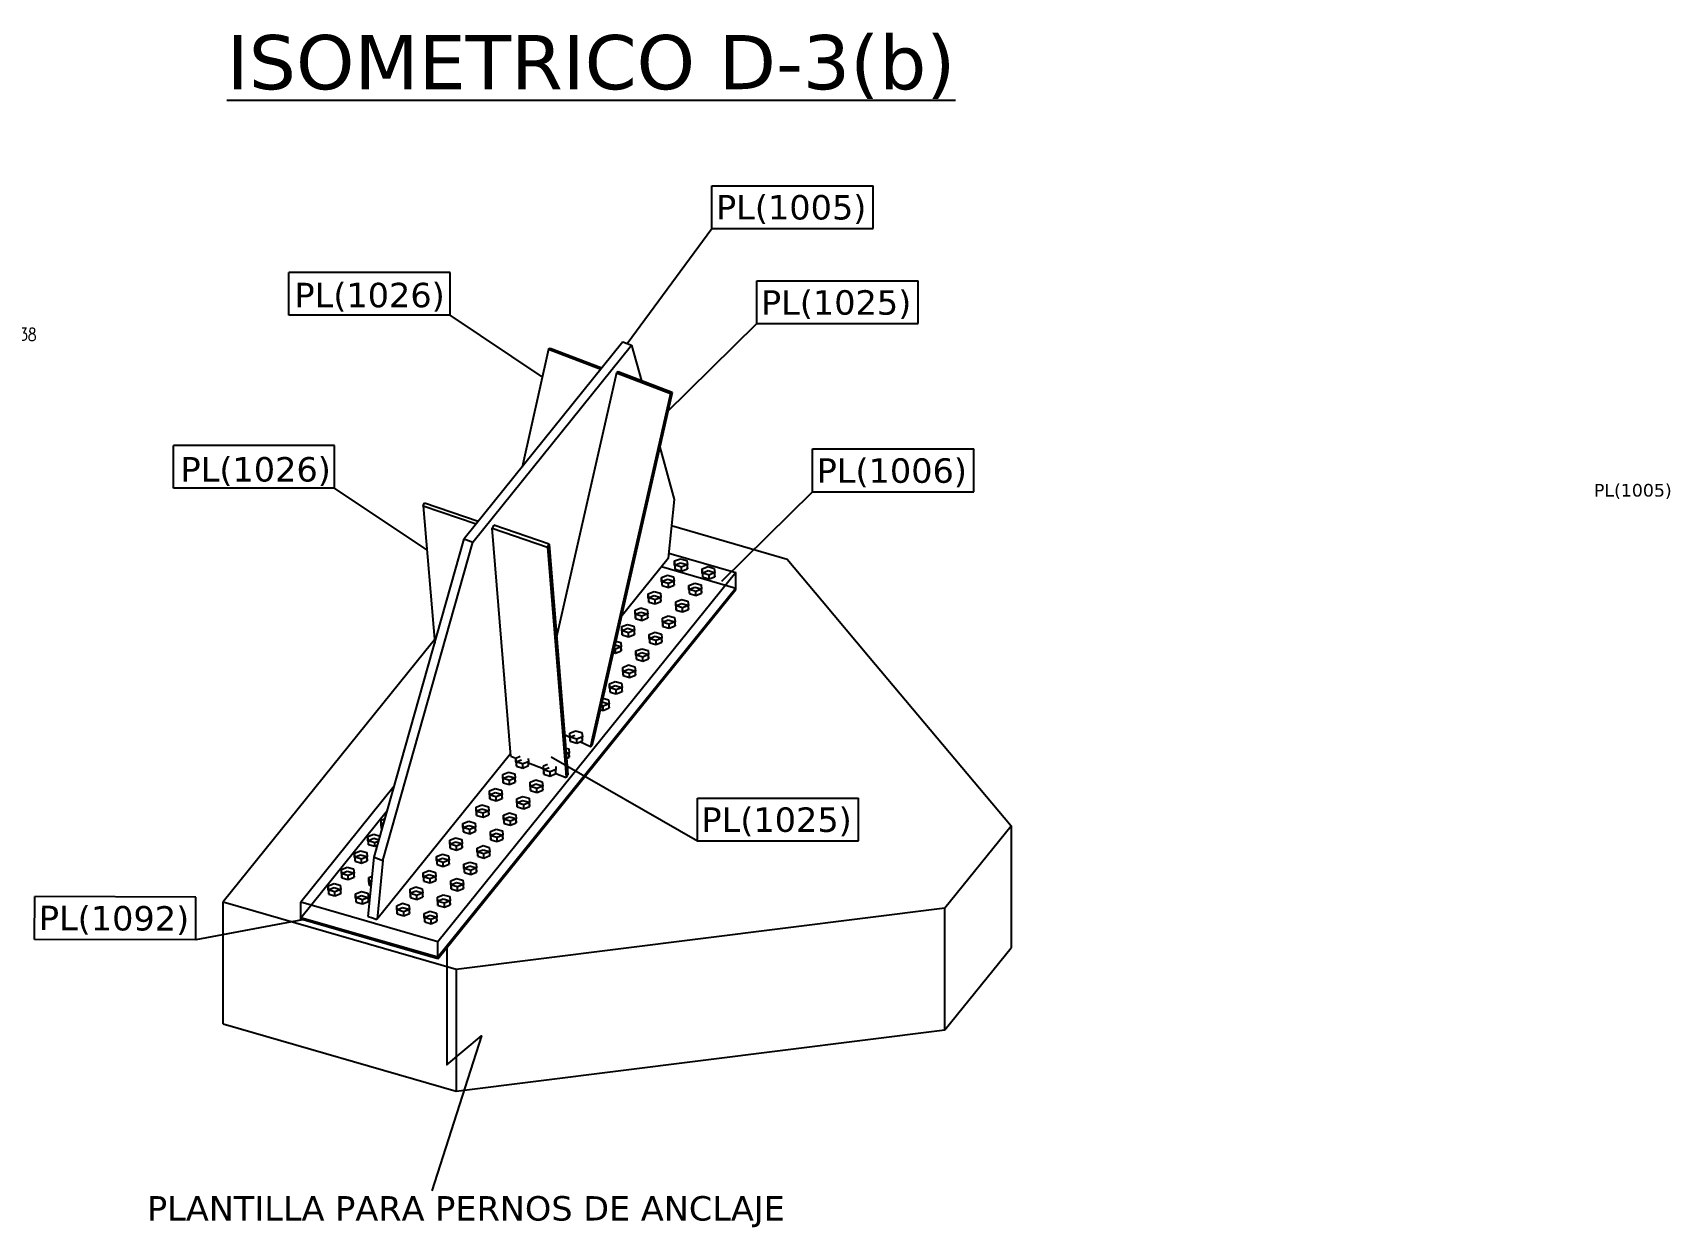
# Model space of a CAD drawing. Header units: millimetres. Extents: x 1541 to 289025, y -12015 to 47026.
# Drawn here: x 92795 to 101857, y 5973 to 12586 of the extents above; entities that cross this region are included whole.
import ezdxf
from ezdxf.enums import TextEntityAlignment as Align

# ---------------------------------------------------------------- set-up
doc = ezdxf.new("R2010")
doc.units = ezdxf.units.MM
doc.header["$LTSCALE"] = 0.1
for name, color, linetype in [('COTAS', 8, 'Continuous'), ('PLATINA', 5, 'Continuous'), ('TEXTO GENERAL', 3, 'Continuous'), ('TEXTO GENRAL', 3, 'Continuous')]:
    doc.layers.add(name, color=color, linetype=linetype)
doc.styles.add('CNI_COTAS', font='romans.shx', dxfattribs={"width": 0.8})
doc.styles.add('TEXTO GENERAL', font='verdana.ttf', dxfattribs={"height": 0.9})
doc.styles.add('VERDANA', font='verdana.ttf')
doc.dimstyles.new('1.3', dxfattribs={"dimscale": 0, "dimtxt": 50, "dimasz": 30, "dimexe": 4, "dimexo": 4, "dimgap": 9, "dimtad": 1, "dimdec": 0, "dimzin": 4, "dimdsep": 46, "dimtxsty": 'CNI_COTAS', "dimcen": 0, "dimclrd": 256, "dimclrt": 3, "dimadec": 0, "dimazin": 0, "dimtfac": 1, "dimtdec": 0, "dimtmove": 2, "dimatfit": 0, "dimfxl": 0.05, "dimtolj": 1, "dimtzin": 0, "dimarcsym": 0})

# ---------------------------------------------------------------- blocks, each defined once
blk = doc.blocks.new('Bolt-72233426-1631 - 1471')
at = {"color": 7, "linetype": 'Continuous'}
for p, q in [((4476, 12638), (4515, 12653)), ((4476, 12611), (4476, 12638)), ((4480, 12610), (4476, 12638)), ((4476, 12611), (4515, 12627)), ((4476, 12611), (4480, 12584)), ((4480, 12584), (4480, 12610)), ((4521, 12598), (4480, 12610)), ((4480, 12584), (4521, 12572)), ((4515, 12653), (4556, 12641)), ((4515, 12627), (4556, 12615)), ((4560, 12614), (4521, 12598)), ((4521, 12572), (4521, 12598)), ((4521, 12572), (4560, 12587)), ((4556, 12641), (4560, 12614)), ((4556, 12615), (4560, 12587)), ((4560, 12587), (4560, 12614)), ((4657, 12586), (4695, 12601)), ((4657, 12559), (4657, 12586)), ((4660, 12558), (4657, 12586)), ((4695, 12601), (4736, 12589)), ((4736, 12589), (4740, 12562)), ((4389, 12530), (4428, 12545)), ((4389, 12503), (4389, 12530)), ((4393, 12502), (4389, 12530)), ((4389, 12503), (4428, 12519)), ((4389, 12503), (4393, 12476)), ((4393, 12476), (4393, 12502)), ((4435, 12490), (4393, 12502)), ((4393, 12476), (4435, 12464)), ((4428, 12545), (4469, 12533)), ((4428, 12519), (4469, 12507)), ((4473, 12506), (4435, 12490)), ((4435, 12464), (4435, 12490)), ((4435, 12464), (4473, 12479)), ((4469, 12533), (4473, 12506)), ((4469, 12507), (4473, 12479)), ((4473, 12479), (4473, 12506)), ((4570, 12478), (4608, 12493)), ((4570, 12451), (4570, 12478)), ((4573, 12450), (4570, 12478)), ((4608, 12493), (4649, 12481)), ((4649, 12481), (4653, 12454)), ((4657, 12559), (4695, 12575)), ((4657, 12559), (4660, 12532)), ((4660, 12532), (4660, 12558)), ((4702, 12546), (4660, 12558)), ((4660, 12532), (4702, 12520)), ((4695, 12575), (4736, 12563)), ((4740, 12562), (4702, 12546)), ((4702, 12520), (4702, 12546)), ((4702, 12520), (4740, 12535)), ((4736, 12563), (4740, 12535)), ((4740, 12535), (4740, 12562)), ((4303, 12422), (4341, 12438)), ((4303, 12396), (4303, 12422)), ((4306, 12395), (4303, 12422)), ((4303, 12396), (4341, 12411)), ((4303, 12396), (4306, 12368)), ((4306, 12368), (4306, 12395)), ((4348, 12383), (4306, 12395)), ((4306, 12368), (4348, 12356)), ((4341, 12438), (4382, 12426)), ((4341, 12411), (4382, 12399)), ((4386, 12398), (4348, 12383)), ((4348, 12356), (4348, 12383)), ((4348, 12356), (4386, 12372)), ((4382, 12426), (4386, 12398)), ((4382, 12399), (4386, 12372)), ((4386, 12372), (4386, 12398)), ((4483, 12370), (4521, 12386)), ((4483, 12344), (4483, 12370)), ((4486, 12343), (4483, 12370)), ((4521, 12386), (4563, 12374)), ((4563, 12374), (4566, 12346)), ((4570, 12451), (4608, 12467)), ((4570, 12451), (4573, 12424)), ((4573, 12424), (4573, 12450)), ((4615, 12438), (4573, 12450)), ((4573, 12424), (4615, 12412)), ((4608, 12467), (4649, 12455)), ((4653, 12454), (4615, 12438)), ((4615, 12412), (4615, 12438)), ((4615, 12412), (4653, 12427)), ((4649, 12455), (4653, 12427)), ((4653, 12427), (4653, 12454)), ((4216, 12314), (4254, 12330)), ((4216, 12288), (4216, 12314)), ((4219, 12287), (4216, 12314)), ((4216, 12288), (4254, 12303)), ((4216, 12288), (4219, 12260)), ((4219, 12260), (4219, 12287)), ((4261, 12275), (4219, 12287)), ((4219, 12260), (4261, 12248)), ((4254, 12330), (4295, 12318)), ((4254, 12303), (4295, 12291)), ((4299, 12290), (4261, 12275)), ((4261, 12248), (4261, 12275)), ((4261, 12248), (4299, 12264)), ((4295, 12318), (4299, 12290)), ((4295, 12291), (4299, 12264)), ((4299, 12264), (4299, 12290)), ((4396, 12262), (4434, 12278)), ((4396, 12236), (4396, 12262)), ((4399, 12235), (4396, 12262)), ((4434, 12278), (4476, 12266)), ((4476, 12266), (4479, 12238)), ((4483, 12344), (4521, 12359)), ((4483, 12344), (4486, 12316)), ((4486, 12316), (4486, 12343)), ((4528, 12331), (4486, 12343)), ((4486, 12316), (4528, 12304)), ((4521, 12359), (4563, 12347)), ((4566, 12346), (4528, 12331)), ((4528, 12304), (4528, 12331)), ((4528, 12304), (4566, 12320)), ((4563, 12347), (4566, 12320)), ((4566, 12320), (4566, 12346)), ((4129, 12207), (4167, 12222)), ((4129, 12180), (4129, 12207)), ((4132, 12179), (4129, 12207)), ((4129, 12180), (4167, 12196)), ((4129, 12180), (4132, 12153)), ((4132, 12153), (4132, 12179)), ((4174, 12167), (4132, 12179)), ((4132, 12153), (4174, 12141)), ((4167, 12222), (4209, 12210)), ((4167, 12196), (4209, 12184)), ((4212, 12183), (4174, 12167)), ((4174, 12141), (4174, 12167)), ((4174, 12141), (4212, 12156)), ((4209, 12210), (4212, 12183)), ((4209, 12184), (4212, 12156)), ((4212, 12156), (4212, 12183)), ((4309, 12155), (4347, 12170)), ((4309, 12128), (4309, 12155)), ((4312, 12127), (4309, 12155)), ((4347, 12170), (4389, 12158)), ((4389, 12158), (4392, 12131)), ((4396, 12236), (4434, 12251)), ((4396, 12236), (4399, 12208)), ((4399, 12208), (4399, 12235)), ((4441, 12223), (4399, 12235)), ((4399, 12208), (4441, 12196)), ((4434, 12251), (4476, 12239)), ((4479, 12238), (4441, 12223)), ((4441, 12196), (4441, 12223)), ((4441, 12196), (4479, 12212)), ((4476, 12239), (4479, 12212)), ((4479, 12212), (4479, 12238)), ((4087, 12059), (4078, 12062)), ((4083, 12087), (4122, 12076)), ((4125, 12075), (4087, 12059)), ((4087, 12033), (4087, 12059)), ((4087, 12033), (4125, 12048)), ((4089, 12112), (4122, 12102)), ((4122, 12102), (4125, 12075)), ((4122, 12076), (4125, 12048)), ((4125, 12048), (4125, 12075)), ((4222, 12047), (4260, 12062)), ((4222, 12020), (4222, 12047)), ((4225, 12019), (4222, 12047)), ((4260, 12062), (4302, 12050)), ((4302, 12050), (4305, 12023)), ((4309, 12128), (4347, 12144)), ((4309, 12128), (4312, 12101)), ((4312, 12101), (4312, 12127)), ((4354, 12115), (4312, 12127)), ((4312, 12101), (4354, 12089)), ((4347, 12144), (4389, 12132)), ((4392, 12131), (4354, 12115)), ((4354, 12089), (4354, 12115)), ((4354, 12089), (4392, 12104)), ((4389, 12132), (4392, 12104)), ((4392, 12104), (4392, 12131)), ((4072, 12037), (4087, 12033)), ((4135, 11939), (4173, 11955)), ((4135, 11913), (4135, 11939)), ((4139, 11911), (4135, 11939)), ((4173, 11955), (4215, 11943)), ((4215, 11943), (4218, 11915)), ((4222, 12020), (4260, 12036)), ((4222, 12020), (4225, 11993)), ((4225, 11993), (4225, 12019)), ((4267, 12007), (4225, 12019)), ((4225, 11993), (4267, 11981)), ((4260, 12036), (4302, 12024)), ((4305, 12023), (4267, 12007)), ((4267, 11981), (4267, 12007)), ((4267, 11981), (4305, 11996)), ((4302, 12024), (4305, 11996)), ((4305, 11996), (4305, 12023)), ((4048, 11831), (4086, 11847)), ((4048, 11805), (4048, 11831)), ((4052, 11804), (4048, 11831)), ((4086, 11847), (4128, 11835)), ((4128, 11835), (4131, 11807)), ((4135, 11913), (4173, 11928)), ((4135, 11913), (4139, 11885)), ((4139, 11885), (4139, 11911)), ((4180, 11899), (4139, 11911)), ((4139, 11885), (4180, 11873)), ((4173, 11928), (4215, 11916)), ((4218, 11915), (4180, 11899)), ((4180, 11873), (4180, 11899)), ((4180, 11873), (4218, 11889)), ((4215, 11916), (4218, 11889)), ((4218, 11889), (4218, 11915)), ((4004, 11738), (4041, 11727)), ((4041, 11727), (4045, 11699)), ((4048, 11805), (4086, 11820)), ((4048, 11805), (4052, 11777)), ((4052, 11777), (4052, 11804)), ((4093, 11792), (4052, 11804)), ((4052, 11777), (4093, 11765)), ((4086, 11820), (4128, 11808)), ((4131, 11807), (4093, 11792)), ((4093, 11765), (4093, 11792)), ((4093, 11765), (4131, 11781)), ((4128, 11808), (4131, 11781)), ((4131, 11781), (4131, 11807)), ((3987, 11663), (4006, 11657)), ((4006, 11684), (3993, 11688)), ((3998, 11712), (4000, 11713)), ((4000, 11713), (4041, 11701)), ((4045, 11699), (4006, 11684)), ((4006, 11657), (4006, 11684)), ((4006, 11657), (4045, 11673)), ((4041, 11701), (4045, 11673)), ((4045, 11673), (4045, 11699)), ((3788, 11508), (3826, 11523)), ((3788, 11481), (3788, 11508)), ((3791, 11480), (3788, 11508)), ((3826, 11523), (3867, 11511)), ((3867, 11511), (3871, 11484)), ((3761, 11409), (3781, 11404)), ((3781, 11404), (3784, 11376)), ((3788, 11481), (3820, 11495)), ((3788, 11481), (3791, 11454)), ((3791, 11454), (3791, 11480)), ((3833, 11468), (3791, 11480)), ((3791, 11454), (3833, 11442)), ((3871, 11484), (3833, 11468)), ((3833, 11442), (3833, 11468)), ((3833, 11442), (3871, 11457)), ((3871, 11457), (3868, 11481)), ((3871, 11457), (3871, 11484)), ((3434, 11344), (3462, 11356)), ((3434, 11318), (3434, 11344)), ((3437, 11317), (3434, 11344)), ((3434, 11318), (3471, 11333)), ((3434, 11318), (3437, 11290)), ((3437, 11290), (3437, 11317)), ((3479, 11305), (3437, 11317)), ((3437, 11290), (3479, 11278)), ((3517, 11320), (3479, 11305)), ((3479, 11278), (3479, 11305)), ((3479, 11278), (3517, 11294)), ((3514, 11341), (3517, 11320)), ((3517, 11294), (3514, 11321)), ((3517, 11294), (3517, 11320)), ((3614, 11292), (3642, 11304)), ((3614, 11266), (3614, 11292)), ((3617, 11265), (3614, 11292)), ((3695, 11289), (3697, 11268)), ((3763, 11382), (3781, 11377)), ((3784, 11376), (3764, 11368)), ((3766, 11342), (3784, 11350)), ((3781, 11377), (3784, 11350)), ((3784, 11350), (3784, 11376)), ((3347, 11236), (3385, 11252)), ((3347, 11210), (3347, 11236)), ((3350, 11209), (3347, 11236)), ((3347, 11210), (3385, 11226)), ((3347, 11210), (3350, 11182)), ((3350, 11182), (3350, 11209)), ((3392, 11197), (3350, 11209)), ((3350, 11182), (3392, 11170)), ((3385, 11252), (3427, 11240)), ((3385, 11226), (3427, 11214)), ((3430, 11212), (3392, 11197)), ((3392, 11170), (3392, 11197)), ((3392, 11170), (3430, 11186)), ((3427, 11240), (3430, 11212)), ((3427, 11214), (3430, 11186)), ((3430, 11186), (3430, 11212)), ((3527, 11185), (3565, 11200)), ((3527, 11158), (3527, 11185)), ((3530, 11157), (3527, 11185)), ((3565, 11200), (3607, 11188)), ((3607, 11188), (3610, 11160)), ((3614, 11266), (3652, 11281)), ((3614, 11266), (3617, 11238)), ((3617, 11238), (3617, 11265)), ((3659, 11253), (3617, 11265)), ((3617, 11238), (3659, 11226)), ((3697, 11268), (3659, 11253)), ((3659, 11226), (3659, 11253)), ((3659, 11226), (3697, 11242)), ((3697, 11242), (3694, 11269)), ((3697, 11242), (3697, 11268)), ((3260, 11129), (3298, 11144)), ((3260, 11102), (3260, 11129)), ((3263, 11101), (3260, 11129)), ((3260, 11102), (3298, 11118)), ((3260, 11102), (3263, 11075)), ((3263, 11075), (3263, 11101)), ((3305, 11089), (3263, 11101)), ((3263, 11075), (3305, 11063)), ((3298, 11144), (3340, 11132)), ((3298, 11118), (3340, 11106)), ((3343, 11105), (3305, 11089)), ((3305, 11063), (3305, 11089)), ((3305, 11063), (3343, 11078)), ((3340, 11132), (3343, 11105)), ((3340, 11106), (3343, 11078)), ((3343, 11078), (3343, 11105)), ((3440, 11077), (3478, 11092)), ((3440, 11050), (3440, 11077)), ((3443, 11049), (3440, 11077)), ((3478, 11092), (3520, 11080)), ((3520, 11080), (3523, 11053)), ((3527, 11158), (3565, 11174)), ((3527, 11158), (3530, 11131)), ((3530, 11131), (3530, 11157)), ((3572, 11145), (3530, 11157)), ((3530, 11131), (3572, 11118)), ((3565, 11174), (3607, 11162)), ((3610, 11160), (3572, 11145)), ((3572, 11118), (3572, 11145)), ((3572, 11118), (3610, 11134)), ((3607, 11162), (3610, 11134)), ((3610, 11134), (3610, 11160)), ((3173, 11021), (3211, 11036)), ((3173, 10994), (3173, 11021)), ((3176, 10993), (3173, 11021)), ((3173, 10994), (3211, 11010)), ((3173, 10994), (3176, 10967)), ((3176, 10967), (3176, 10993)), ((3218, 10981), (3176, 10993)), ((3176, 10967), (3218, 10955)), ((3211, 11036), (3253, 11024)), ((3211, 11010), (3253, 10998)), ((3256, 10997), (3218, 10981)), ((3218, 10955), (3218, 10981)), ((3218, 10955), (3256, 10970)), ((3253, 11024), (3256, 10997)), ((3253, 10998), (3256, 10970)), ((3256, 10970), (3256, 10997)), ((3353, 10969), (3391, 10984)), ((3353, 10942), (3353, 10969)), ((3357, 10941), (3353, 10969)), ((3391, 10984), (3433, 10972)), ((3433, 10972), (3436, 10945)), ((3440, 11050), (3478, 11066)), ((3440, 11050), (3443, 11023)), ((3443, 11023), (3443, 11049)), ((3485, 11037), (3443, 11049)), ((3443, 11023), (3485, 11011)), ((3478, 11066), (3520, 11054)), ((3523, 11053), (3485, 11037)), ((3485, 11011), (3485, 11037)), ((3485, 11011), (3523, 11026)), ((3520, 11054), (3523, 11026)), ((3523, 11026), (3523, 11053)), ((2549, 10935), (2575, 10946)), ((2549, 10909), (2549, 10935)), ((2552, 10908), (2549, 10935)), ((2566, 10916), (2549, 10909)), ((2552, 10881), (2549, 10909)), ((2552, 10881), (2552, 10908)), ((2563, 10905), (2552, 10908)), ((2556, 10880), (2552, 10881)), ((3086, 10913), (3124, 10929)), ((3086, 10887), (3086, 10913)), ((3090, 10886), (3086, 10913)), ((3086, 10887), (3124, 10902)), ((3086, 10887), (3090, 10859)), ((3090, 10859), (3090, 10886)), ((3131, 10874), (3090, 10886)), ((3090, 10859), (3131, 10847)), ((3124, 10929), (3166, 10917)), ((3124, 10902), (3166, 10890)), ((3169, 10889), (3131, 10874)), ((3131, 10847), (3131, 10874)), ((3131, 10847), (3169, 10863)), ((3166, 10917), (3169, 10889)), ((3166, 10890), (3169, 10863)), ((3169, 10863), (3169, 10889)), ((3266, 10861), (3304, 10877)), ((3266, 10835), (3266, 10861)), ((3270, 10834), (3266, 10861)), ((3304, 10877), (3346, 10865)), ((3346, 10865), (3349, 10837)), ((3353, 10942), (3391, 10958)), ((3353, 10942), (3357, 10915)), ((3357, 10915), (3357, 10941)), ((3398, 10929), (3357, 10941)), ((3357, 10915), (3398, 10903)), ((3391, 10958), (3433, 10946)), ((3436, 10945), (3398, 10929)), ((3398, 10903), (3398, 10929)), ((3398, 10903), (3436, 10918)), ((3433, 10946), (3436, 10918)), ((3436, 10918), (3436, 10945)), ((2462, 10828), (2500, 10843)), ((2462, 10801), (2462, 10828)), ((2465, 10800), (2462, 10828)), ((2462, 10801), (2500, 10817)), ((2462, 10801), (2465, 10774)), ((2465, 10774), (2465, 10800)), ((2507, 10788), (2465, 10800)), ((2507, 10762), (2465, 10774)), ((2500, 10843), (2542, 10831)), ((2500, 10817), (2535, 10806)), ((2533, 10799), (2507, 10788)), ((2507, 10762), (2507, 10788)), ((2525, 10769), (2507, 10762)), ((2542, 10831), (2542, 10830)), ((2999, 10805), (3037, 10821)), ((2999, 10779), (2999, 10805)), ((3003, 10778), (2999, 10805)), ((2999, 10779), (3037, 10794)), ((2999, 10779), (3003, 10751)), ((3003, 10751), (3003, 10778)), ((3044, 10766), (3003, 10778)), ((3003, 10751), (3044, 10739)), ((3037, 10821), (3079, 10809)), ((3037, 10794), (3079, 10782)), ((3082, 10781), (3044, 10766)), ((3044, 10739), (3044, 10766)), ((3044, 10739), (3082, 10755)), ((3079, 10809), (3082, 10781)), ((3079, 10782), (3082, 10755)), ((3082, 10755), (3082, 10781)), ((3179, 10753), (3218, 10769)), ((3179, 10727), (3179, 10753)), ((3183, 10726), (3179, 10753)), ((3218, 10769), (3259, 10757)), ((3259, 10757), (3263, 10729)), ((3266, 10835), (3304, 10850)), ((3266, 10835), (3270, 10807)), ((3270, 10807), (3270, 10834)), ((3311, 10822), (3270, 10834)), ((3270, 10807), (3311, 10795)), ((3304, 10850), (3346, 10838)), ((3349, 10837), (3311, 10822)), ((3311, 10795), (3311, 10822)), ((3311, 10795), (3349, 10811)), ((3346, 10838), (3349, 10811)), ((3349, 10811), (3349, 10837)), ((2375, 10720), (2413, 10735)), ((2375, 10693), (2375, 10720)), ((2379, 10692), (2375, 10720)), ((2375, 10693), (2413, 10709)), ((2375, 10693), (2379, 10666)), ((2379, 10666), (2379, 10692)), ((2420, 10680), (2379, 10692)), ((2379, 10666), (2420, 10654)), ((2413, 10735), (2455, 10723)), ((2413, 10709), (2455, 10697)), ((2458, 10696), (2420, 10680)), ((2420, 10654), (2420, 10680)), ((2420, 10654), (2458, 10669)), ((2455, 10723), (2458, 10696)), ((2455, 10697), (2458, 10669)), ((2458, 10669), (2458, 10696)), ((2912, 10698), (2951, 10713)), ((2912, 10671), (2912, 10698)), ((2916, 10670), (2912, 10698)), ((2912, 10671), (2951, 10687)), ((2912, 10671), (2916, 10644)), ((2916, 10644), (2916, 10670)), ((2957, 10658), (2916, 10670)), ((2916, 10644), (2957, 10632)), ((2951, 10713), (2992, 10701)), ((2951, 10687), (2992, 10675)), ((2996, 10674), (2957, 10658)), ((2957, 10632), (2957, 10658)), ((2957, 10632), (2996, 10647)), ((2992, 10701), (2996, 10674)), ((2992, 10675), (2996, 10647)), ((2996, 10647), (2996, 10674)), ((3093, 10646), (3131, 10661)), ((3093, 10619), (3093, 10646)), ((3096, 10618), (3093, 10646)), ((3131, 10661), (3172, 10649)), ((3172, 10649), (3176, 10622)), ((3179, 10727), (3218, 10742)), ((3179, 10727), (3183, 10699)), ((3183, 10699), (3183, 10726)), ((3224, 10714), (3183, 10726)), ((3183, 10699), (3224, 10687)), ((3218, 10742), (3259, 10730)), ((3263, 10729), (3224, 10714)), ((3224, 10687), (3224, 10714)), ((3224, 10687), (3263, 10703)), ((3259, 10730), (3263, 10703)), ((3263, 10703), (3263, 10729)), ((2288, 10612), (2326, 10628)), ((2288, 10586), (2288, 10612)), ((2292, 10584), (2288, 10612)), ((2288, 10586), (2326, 10601)), ((2288, 10586), (2292, 10558)), ((2292, 10558), (2292, 10584)), ((2333, 10572), (2292, 10584)), ((2292, 10558), (2333, 10546)), ((2326, 10628), (2368, 10616)), ((2326, 10601), (2368, 10589)), ((2371, 10588), (2333, 10572)), ((2333, 10546), (2333, 10572)), ((2333, 10546), (2371, 10562)), ((2368, 10616), (2371, 10588)), ((2368, 10589), (2371, 10562)), ((2371, 10562), (2371, 10588)), ((2468, 10560), (2491, 10569)), ((2468, 10534), (2468, 10560)), ((2472, 10532), (2468, 10560)), ((2468, 10534), (2488, 10542)), ((2825, 10590), (2864, 10605)), ((2825, 10563), (2825, 10590)), ((2829, 10562), (2825, 10590)), ((2825, 10563), (2864, 10579)), ((2825, 10563), (2829, 10536)), ((2829, 10536), (2829, 10562)), ((2871, 10550), (2829, 10562)), ((2829, 10536), (2871, 10524)), ((2864, 10605), (2905, 10593)), ((2864, 10579), (2905, 10567)), ((2909, 10566), (2871, 10550)), ((2871, 10524), (2871, 10550)), ((2871, 10524), (2909, 10539)), ((2905, 10593), (2909, 10566)), ((2905, 10567), (2909, 10539)), ((2909, 10539), (2909, 10566)), ((3006, 10538), (3044, 10553)), ((3006, 10511), (3006, 10538)), ((3009, 10510), (3006, 10538)), ((3044, 10553), (3085, 10541)), ((3085, 10541), (3089, 10514)), ((3093, 10619), (3131, 10635)), ((3093, 10619), (3096, 10592)), ((3096, 10592), (3096, 10618)), ((3138, 10606), (3096, 10618)), ((3096, 10592), (3138, 10580)), ((3131, 10635), (3172, 10623)), ((3176, 10622), (3138, 10606)), ((3138, 10580), (3138, 10606)), ((3138, 10580), (3176, 10595)), ((3172, 10623), (3176, 10595)), ((3176, 10595), (3176, 10622)), ((2201, 10504), (2240, 10520)), ((2201, 10478), (2201, 10504)), ((2205, 10477), (2201, 10504)), ((2201, 10478), (2240, 10493)), ((2201, 10478), (2205, 10450)), ((2205, 10450), (2205, 10477)), ((2246, 10465), (2205, 10477)), ((2205, 10450), (2246, 10438)), ((2240, 10520), (2281, 10508)), ((2240, 10493), (2281, 10481)), ((2285, 10480), (2246, 10465)), ((2246, 10438), (2246, 10465)), ((2246, 10438), (2285, 10454)), ((2281, 10508), (2285, 10480)), ((2281, 10481), (2285, 10454)), ((2285, 10454), (2285, 10480)), ((2381, 10452), (2420, 10468)), ((2381, 10426), (2381, 10452)), ((2385, 10425), (2381, 10452)), ((2381, 10426), (2420, 10441)), ((2420, 10468), (2461, 10456)), ((2420, 10441), (2461, 10429)), ((2465, 10428), (2427, 10413)), ((2461, 10456), (2465, 10428)), ((2461, 10429), (2465, 10402)), ((2465, 10402), (2465, 10428)), ((2472, 10506), (2468, 10534)), ((2472, 10506), (2472, 10532)), ((2487, 10528), (2472, 10532)), ((2484, 10502), (2472, 10506)), ((2739, 10482), (2777, 10498)), ((2739, 10456), (2739, 10482)), ((2742, 10454), (2739, 10482)), ((2739, 10456), (2777, 10471)), ((2739, 10456), (2742, 10428)), ((2742, 10428), (2742, 10454)), ((2784, 10442), (2742, 10454)), ((2742, 10428), (2784, 10416)), ((2777, 10498), (2818, 10486)), ((2777, 10471), (2818, 10459)), ((2822, 10458), (2784, 10442)), ((2784, 10416), (2784, 10442)), ((2784, 10416), (2822, 10432)), ((2818, 10486), (2822, 10458)), ((2818, 10459), (2822, 10432)), ((2822, 10432), (2822, 10458)), ((2919, 10430), (2957, 10446)), ((2919, 10404), (2919, 10430)), ((2922, 10402), (2919, 10430)), ((2957, 10446), (2999, 10434)), ((2999, 10434), (3002, 10406)), ((3006, 10511), (3044, 10527)), ((3006, 10511), (3009, 10484)), ((3009, 10484), (3009, 10510)), ((3051, 10498), (3009, 10510)), ((3009, 10484), (3051, 10472)), ((3044, 10527), (3085, 10515)), ((3089, 10514), (3051, 10498)), ((3051, 10472), (3051, 10498)), ((3051, 10472), (3089, 10487)), ((3085, 10515), (3089, 10487)), ((3089, 10487), (3089, 10514)), ((2381, 10426), (2385, 10398)), ((2385, 10398), (2385, 10425)), ((2427, 10413), (2385, 10425)), ((2385, 10398), (2427, 10386)), ((2427, 10386), (2427, 10413)), ((2427, 10386), (2465, 10402)), ((2652, 10374), (2690, 10390)), ((2652, 10348), (2652, 10374)), ((2655, 10347), (2652, 10374)), ((2652, 10348), (2690, 10363)), ((2652, 10348), (2655, 10320)), ((2655, 10320), (2655, 10347)), ((2697, 10335), (2655, 10347)), ((2690, 10390), (2731, 10378)), ((2690, 10363), (2731, 10351)), ((2735, 10350), (2697, 10335)), ((2697, 10308), (2697, 10335)), ((2697, 10308), (2735, 10324)), ((2731, 10378), (2735, 10350)), ((2731, 10351), (2735, 10324)), ((2735, 10324), (2735, 10350)), ((2832, 10322), (2870, 10338)), ((2832, 10296), (2832, 10322)), ((2835, 10295), (2832, 10322)), ((2870, 10338), (2912, 10326)), ((2912, 10326), (2915, 10298)), ((2919, 10404), (2957, 10419)), ((2919, 10404), (2922, 10376)), ((2922, 10376), (2922, 10402)), ((2964, 10390), (2922, 10402)), ((2922, 10376), (2964, 10364)), ((2957, 10419), (2999, 10407)), ((3002, 10406), (2964, 10390)), ((2964, 10364), (2964, 10390)), ((2964, 10364), (3002, 10380)), ((2999, 10407), (3002, 10380)), ((3002, 10380), (3002, 10406)), ((2655, 10320), (2697, 10308)), ((2832, 10296), (2870, 10311)), ((2832, 10296), (2835, 10268)), ((2835, 10268), (2835, 10295)), ((2877, 10283), (2835, 10295)), ((2835, 10268), (2877, 10256)), ((2870, 10311), (2912, 10299)), ((2915, 10298), (2877, 10283)), ((2877, 10256), (2877, 10283)), ((2877, 10256), (2915, 10272)), ((2912, 10299), (2915, 10272)), ((2915, 10272), (2915, 10298))]:
    blk.add_line(p, q, dxfattribs=at)
blk = doc.blocks.new('*D1932')
at = {"layer": 'COTAS', "color": 0, "lineweight": -2, "transparency": 16777216}
for p, q in [((91573.9, 11886.3), (92723.9, 11886.3)), ((92542.9, 9948.3), (92723.9, 9948.3))]:
    blk.add_line(p, q, dxfattribs=at)
at = {"layer": 'COTAS', "lineweight": -2, "transparency": 16777216}
for p, q in [((92719.9, 11856.3), (92719.9, 10961.3)), ((92719.9, 9978.3), (92719.9, 10873.3))]:
    blk.add_line(p, q, dxfattribs=at)
at = {"layer": 'COTAS', "transparency": 16777216}
for points in [[(92714.9, 11856.3), (92724.9, 11856.3), (92719.9, 11886.3)], [(92714.9, 9978.3), (92724.9, 9978.3), (92719.9, 9948.3)]]:
    blk.add_solid(points, dxfattribs=at)
at = {"layer": 'Defpoints', "color": 0, "transparency": 16777216}
for p in [(91569.9, 11886.3), (92538.9, 9948.3), (92719.9, 9948.3)]:
    blk.add_point(p, dxfattribs=at)
at = {"layer": 'COTAS', "color": 3, "transparency": 16777216, "insert": (92719.9, 10917.3), "char_height": 70, "attachment_point": 5, "rotation": 359, "style": 'CNI_COTAS'}
blk.add_mtext('\\A1;1938', dxfattribs=at)
blk = doc.blocks.new('A$Cc6e462f4')
at = {"color": 7, "linetype": 'Continuous'}
for p, q in [((96553.8, 11502.5), (96553.8, 11739.2)), ((96553.8, 11739.2), (97445.6, 11739.2)), ((97445.6, 11502.5), (97445.6, 11739.2)), ((96085, 10864.9), (96553.8, 11502.5)), ((96553.8, 11502.5), (97445.6, 11502.5)), ((95104.5, 11258.3), (94212.7, 11258.3)), ((94212.7, 11021.7), (94212.7, 11258.3)), ((95104.5, 11021.7), (95104.5, 11258.3)), ((96802.5, 10975.7), (96802.5, 11212.3)), ((96802.5, 11212.3), (97694.3, 11212.3)), ((97694.3, 10975.7), (97694.3, 11212.3)), ((95104.5, 11021.7), (94212.7, 11021.7)), ((95615, 10680.6), (95104.5, 11021.7)), ((96300.2, 10481.1), (96802.5, 10975.7)), ((96802.5, 10975.7), (97694.3, 10975.7)), ((94465.1, 10301.1), (93573.3, 10301.1)), ((93573.3, 10064.4), (93573.3, 10301.1)), ((94465.1, 10064.4), (94465.1, 10301.1)), ((97110.6, 10044.9), (97110.6, 10281.5)), ((97110.6, 10281.5), (98002.4, 10281.5)), ((98002.4, 10044.9), (98002.4, 10281.5)), ((94465.1, 10064.4), (93573.3, 10064.4)), ((94975.6, 9723.3), (94465.1, 10064.4)), ((96608.3, 9550.3), (97110.6, 10044.9)), ((97110.6, 10044.9), (98002.4, 10044.9)), ((95664, 8576.6), (96473.1, 8112.5)), ((96473.1, 8112.5), (96473.1, 8349.2)), ((96473.1, 8349.2), (97365, 8349.2)), ((97365, 8112.5), (97365, 8349.2)), ((96473.1, 8112.5), (97365, 8112.5)), ((92805.1, 7566.8), (92805.9, 7803.4)), ((93697.7, 7800.3), (92805.9, 7803.4)), ((93696.9, 7563.7), (93697.7, 7800.3)), ((94288, 7675.4), (93696.9, 7563.7)), ((93696.9, 7563.7), (92805.1, 7566.8))]:
    blk.add_line(p, q, dxfattribs=at)
at = {"color": 2, "linetype": 'Continuous'}
for p, q in [((96329.6, 9857.2), (96969.9, 9672.4)), ((96969.9, 9672.4), (97163.7, 9441.4)), ((97163.7, 9441.4), (97420.3, 9135.4)), ((94962.7, 9156.2), (93848.1, 7773.6)), ((95017.8, 9224.6), (94962.7, 9156.2)), ((97420.3, 9135.4), (98209.3, 8194.8)), ((97843.1, 7740.5), (98209.3, 8194.8)), ((98209.3, 8194.8), (98209.3, 7519.4)), ((93848.1, 7773.6), (95138.9, 7401.1)), ((93848.1, 7098.2), (93848.1, 7773.6)), ((95138.9, 7401.1), (97843.1, 7740.5)), ((97843.1, 7065.1), (97843.1, 7740.5)), ((97843.1, 7065.1), (98209.3, 7519.4)), ((95138.9, 7401.1), (95138.9, 6725.7)), ((93848.1, 7098.2), (95138.9, 6725.7)), ((95138.9, 6725.7), (97843.1, 7065.1))]:
    blk.add_line(p, q, dxfattribs=at)
at = {"color": 7, "linetype": 'Continuous'}
blk.add_lwpolyline([(95087, 7521.2), (95087, 6871.4), (95279.1, 7032.7), (95003.1, 6175.3)], dxfattribs=at)
at = {"layer": 'PLATINA', "linetype": 'Continuous'}
for p, q in [((96060.8, 10873.8), (95181.9, 9783.5)), ((95230.3, 9765.7), (96109.3, 10856)), ((95649.4, 10833.6), (95502.8, 10181.5)), ((95649.4, 10833.6), (95658.1, 10839.6)), ((95649.4, 10833.6), (95939.2, 10722.8)), ((95658.1, 10839.6), (95944.9, 10729.9)), ((96060.8, 10873.8), (96109.3, 10856)), ((96109.3, 10856), (96163.3, 10659.5)), ((96025.7, 10702.8), (95694.2, 9241.4)), ((96034.5, 10708.8), (96025.7, 10702.8)), ((96025.7, 10702.8), (96324.6, 10588.6)), ((96333.3, 10594.6), (96034.5, 10708.8)), ((96324.6, 10588.6), (95889.4, 8670.1)), ((96333.3, 10594.6), (95899.4, 8681.9)), ((96324.6, 10588.6), (96333.3, 10594.6)), ((96260.6, 10306.3), (96264.6, 10291.6)), ((96264.6, 10291.6), (96344.2, 10002.4)), ((94954.9, 9967.3), (94963.7, 9983.1)), ((94963.7, 9983.1), (95260.7, 9881.2)), ((96344.2, 10002.4), (96311.5, 9677.2)), ((94954.9, 9967.3), (95019.3, 9207.4)), ((94954.9, 9967.3), (95248.8, 9866.5)), ((95346, 9859.7), (95337.3, 9844)), ((95440.3, 8581.7), (95337.3, 9844)), ((95337.3, 9844), (95643.5, 9738.8)), ((95652.3, 9754.6), (95346, 9859.7)), ((94684.4, 8021.2), (95181.9, 9783.5)), ((94732.8, 8003.5), (95230.3, 9765.7)), ((95181.9, 9783.5), (95230.3, 9765.7)), ((95643.5, 9738.8), (95652.3, 9754.6)), ((95643.5, 9738.8), (95745.4, 8490.8)), ((95652.3, 9754.6), (95754.5, 8502.8)), ((96314.3, 9704.4), (96685.1, 9597.4)), ((96311.4, 9675.4), (96041.5, 9340.6)), ((96274.8, 9630.1), (96685.1, 9511.6)), ((96311.5, 9677.2), (96311.4, 9675.4)), ((96685.1, 9597.4), (95037.1, 7553.1)), ((96685.1, 9511.6), (96685.1, 9597.4)), ((95037.1, 7467.3), (96685.1, 9511.6)), ((96685.1, 9511.6), (95037.1, 7467.3)), ((95037.1, 7459.2), (96685.1, 9503.5)), ((96685.1, 9503.5), (96685.1, 9511.6)), ((95767.2, 8685.1), (95738.5, 8698.4)), ((95880.9, 8632.7), (95821.9, 8659.9)), ((95889.4, 8670.1), (95880.9, 8632.7)), ((95880.9, 8632.7), (95889.6, 8638.6)), ((95899.4, 8681.9), (95889.6, 8638.6)), ((95439.3, 8593.7), (94700, 7676.5)), ((95440.3, 8581.7), (95469.2, 8570.5)), ((95538.9, 8543.5), (95620.6, 8511.8)), ((95690.7, 8484.7), (95747.7, 8462.6)), ((95745.4, 8490.8), (95747.7, 8462.6)), ((95747.7, 8462.6), (95756.5, 8478.3)), ((95754.5, 8502.8), (95756.5, 8478.3)), ((94795.3, 8414.2), (94277.8, 7772.2)), ((94277.8, 7686.5), (94758, 8282.2)), ((94651.5, 7694.2), (94684.4, 8021.2)), ((94684.4, 8021.2), (94732.8, 8003.5)), ((94732.8, 8003.5), (94700.1, 7678.3)), ((95037.1, 7553.1), (94277.8, 7772.2)), ((94277.8, 7686.5), (94277.8, 7772.2)), ((95037.1, 7467.3), (94277.8, 7686.5)), ((94277.8, 7678.3), (94277.8, 7686.5)), ((95037.1, 7467.3), (94277.8, 7686.5)), ((95037.1, 7459.2), (94277.8, 7678.3)), ((94651.5, 7694.2), (94675.8, 7685.4)), ((94675.8, 7685.4), (94700, 7676.5)), ((94700.1, 7678.3), (94700, 7676.5)), ((95037.1, 7467.3), (95037.1, 7553.1)), ((95037.1, 7459.2), (95037.1, 7467.3))]:
    blk.add_line(p, q, dxfattribs=at)
at = {"layer": 'PLATINA', "linetype": 'Continuous', "xscale": 0.842982806207184, "yscale": 0.842982806207184, "zscale": 0.842982806207184}
blk.add_blockref('Bolt-72233426-1631 - 1471', (92574.2, -992.2), dxfattribs=at)
at = {"layer": 'TEXTO GENERAL', "color": 3}
for s, height, style, p in [('PL(1005)', 135.22, 'VERDANA', (96576.2, 11552)), ('PL(1026)', 135.22, 'VERDANA', (94243.1, 11066.2)), ('PL(1025)', 135.22, 'VERDANA', (96824.9, 11025.2)), ('PL(1026)', 135.22, 'VERDANA', (93612.6, 10101.4)), ('PL(1006)', 135.22, 'VERDANA', (97133, 10094.4)), ('PL(1005)', 70, 'TEXTO GENERAL', (101434.8, 10018)), ('PL(1025)', 135.22, 'VERDANA', (96495.5, 8162)), ('PLANTILLA PARA PERNOS DE ANCLAJE', 135.216, 'VERDANA', (93427.2, 6010.1))]:
    blk.add_text(s, height=height, dxfattribs=dict(at, style=style)).set_placement(p)
at = {"layer": 'TEXTO GENERAL', "color": 3, "style": 'VERDANA'}
blk.add_text('PL(1092)', height=135.22, rotation=359.80268, dxfattribs=at).set_placement((92828.4, 7617.8))
at = {"layer": 'TEXTO GENRAL', "color": 3, "style": 'TEXTO GENERAL'}
blk.add_text('%%UISOMETRICO D-3(b)', height=300, dxfattribs=at).set_placement((95884.9, 12423.2), align=Align.MIDDLE_CENTER)
at = {"layer": 'COTAS'}
dim = blk.add_linear_dim(base=(92719.9, 9948.3), p1=(91569.9, 11886.3), p2=(92538.9, 9948.3), angle=90, dimstyle='1.3', override={"dimscale": 1, "dimtxt": 70}, dxfattribs=at)
dim.commit()
dim.dimension.update_dxf_attribs({"geometry": '*D1932', "text_midpoint": (92719.9, 10917.3), "text_rotation": 359})

msp = doc.modelspace()

# ---------------------------------------------------------------- block references
at = {"layer": 'COTAS'}
msp.add_blockref('A$Cc6e462f4', (0, 0), dxfattribs=at)

doc.saveas('drawing.dxf')
